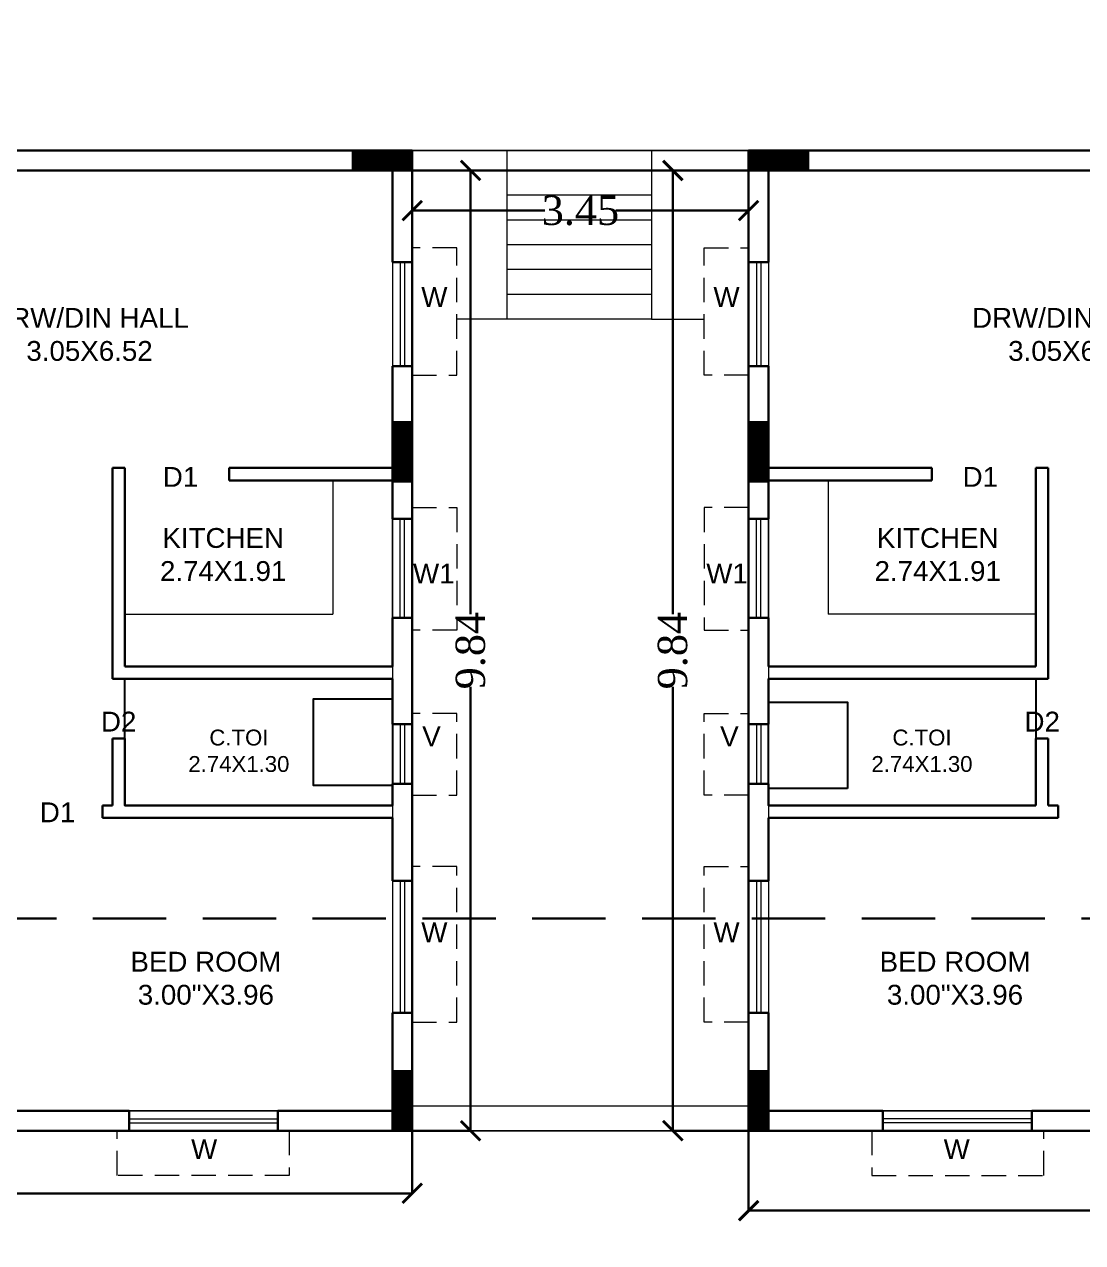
# Model space of a CAD drawing. Header units: metres. Extents: x 0 to 63445, y 32361 to 32804.
# Drawn here: x 63196.33 to 63207.17, y 32751.46 to 32763.94 of the extents above; entities that cross this region are included whole.
import ezdxf

# ---------------------------------------------------------------- set-up
doc = ezdxf.new("R2010")
doc.units = ezdxf.units.M
doc.header["$MEASUREMENT"] = 0
doc.header["$PDMODE"] = 34
doc.header["$PDSIZE"] = -10
for name, pattern in [('CONTINULUS', [0]), ('DASHED', [0.75, 0.5, -0.25]), ('DASHED2', [0.375, 0.25, -0.125])]:
    doc.linetypes.add(name, pattern=pattern)
doc.layers.get('0').update_dxf_attribs({"lineweight": 25})
doc.layers.add('BLK_1_FLR_1_BATH', color=3, linetype='Continuous', plot=False)
doc.layers.add('BLK_1_FLR_1_WATER_CLOSET', color=2, linetype='Continuous', plot=False)
for name, color, linetype, lineweight in [('BLK_1_FLR_1_BLT_UP_AREA', 14, 'DASHED', 9), ('BLK_1_FLR_1_BLT_UP_AREA_DEDUCT', 41, 'DASHED', 9), ('BLK_1_FLR_1_UNITFA', 7, 'Continuous', 0), ('colum', 1, 'Continuous', 30), ('COLUMN', 1, 'Continuous', 30), ('elev', 252, 'Continuous', 20), ('STEPS', 114, 'Continuous', 20), ('TEXT-2', 65, 'Continuous', 18), ('wall', 7, 'Continuous', 30), ('window', 154, 'Continuous', 9)]:
    doc.layers.add(name, color=color, linetype=linetype, lineweight=lineweight)
doc.layers.add('text', color=65, linetype='Continuous')
doc.styles.add('AutoDCRFont', font='arial.ttf')
doc.styles.get("Standard").update_dxf_attribs({"font": 'arial.ttf', "height": 0.4})
doc.styles.add('TNR', font='times.ttf', dxfattribs={"height": 0.5})
doc.dimstyles.new('ARCHANA', dxfattribs={"dimscale": 0, "dimtxt": 0.5, "dimasz": 0.5, "dimexe": 0, "dimexo": 0, "dimgap": 0, "dimtad": 0, "dimzin": 0, "dimdsep": 46, "dimtxsty": 'TNR', "dimblk": 'ARCHTICK', "dimcen": 0.09, "dimclrd": 36, "dimclre": 36, "dimclrt": 7, "dimadec": 0, "dimazin": 0, "dimtfac": 1, "dimtofl": 0, "dimtmove": 0, "dimatfit": 3, "dimldrblk": 'ARCHTICK', "dimfxl": 1, "dimfrac": 2, "dimtolj": 1, "dimtzin": 0, "dimlwd": -1, "dimlwe": -1, "dimarcsym": 0})

# ---------------------------------------------------------------- blocks, each defined once
blk = doc.blocks.new('A$C7D115503')
at = {"layer": 'COLUMN', "ltscale": 3}
h = blk.add_hatch(dxfattribs=at)
h.set_pattern_fill('ANSI31', color=256, style=0)
h.paths.add_polyline_path([(-14.36, -11.59), (-6.36, -11.59), (-6.36, 12.41), (-14.36, 12.41)])
at = {"layer": 'COLUMN', "ltscale": 0.05}
for p, q in [((-14.36, 12.41), (-6.36, 12.41)), ((-14.36, 12.41), (-14.36, -11.59)), ((-6.36, 12.41), (-6.36, -11.59)), ((-6.36, -11.59), (-14.36, -11.59))]:
    blk.add_line(p, q, dxfattribs=at)
blk = doc.blocks.new('_ArchTick')
at = {"color": 0, "linetype": 'ByBlock', "const_width": 0.15}
blk.add_lwpolyline([(-0.5, -0.5), (0.5, 0.5)], dxfattribs=at)
blk = doc.blocks.new('*D232')
at = {"layer": 'Defpoints', "color": 0, "ltscale": 0.5, "transparency": 16777216}
for p in [(63184.36, 32752.606), (63200.304, 32752.606), (63200.304, 32751.966)]:
    blk.add_point(p, dxfattribs=at)
at = {"layer": 'wall', "color": 36, "ltscale": 0.5, "transparency": 16777216}
for p, q in [((63184.36, 32752.606), (63184.36, 32751.966)), ((63200.304, 32752.606), (63200.304, 32751.966)), ((63184.36, 32751.966), (63191.867, 32751.966)), ((63200.304, 32751.966), (63192.797, 32751.966))]:
    blk.add_line(p, q, dxfattribs=at)
at = {"layer": 'wall', "color": 36, "ltscale": 0.5, "transparency": 16777216, "xscale": 0.2, "yscale": 0.2, "zscale": 0.2, "rotation": 180}
blk.add_blockref('_ArchTick', (63184.36, 32751.966), dxfattribs=at)
at = {"layer": 'wall', "color": 36, "ltscale": 0.5, "transparency": 16777216, "xscale": 0.2, "yscale": 0.2, "zscale": 0.2}
blk.add_blockref('_ArchTick', (63200.304, 32751.966), dxfattribs=at)
at = {"layer": 'wall', "color": 7, "ltscale": 0.5, "transparency": 16777216, "insert": (63192.332, 32751.966), "char_height": 0.5, "attachment_point": 5, "style": 'TNR'}
blk.add_mtext('\\A1;{\\H0.6x;15.94}', dxfattribs=at)
blk = doc.blocks.new('*D233')
at = {"layer": 'Defpoints', "color": 0, "ltscale": 0.5, "transparency": 16777216}
for p in [(63200.304, 32762.445), (63200.902, 32762.445), (63200.304, 32752.608)]:
    blk.add_point(p, dxfattribs=at)
at = {"layer": 'wall', "color": 36, "ltscale": 0.5, "transparency": 16777216}
for p, q in [((63200.304, 32762.445), (63200.902, 32762.445)), ((63200.902, 32762.445), (63200.902, 32757.898)), ((63200.902, 32752.608), (63200.902, 32757.155)), ((63200.304, 32752.608), (63200.902, 32752.608))]:
    blk.add_line(p, q, dxfattribs=at)
at = {"layer": 'wall', "color": 36, "ltscale": 0.5, "transparency": 16777216, "xscale": 0.2, "yscale": 0.2, "zscale": 0.2}
for p, rotation in [((63200.902, 32762.445), 90), ((63200.902, 32752.608), 270)]:
    blk.add_blockref('_ArchTick', p, dxfattribs=dict(at, rotation=rotation))
at = {"layer": 'wall', "color": 7, "ltscale": 0.5, "transparency": 16777216, "insert": (63200.902, 32757.526), "char_height": 0.5, "attachment_point": 5, "rotation": 90, "style": 'TNR'}
blk.add_mtext('\\A1;{\\H0.6x;9.84}', dxfattribs=at)
blk = doc.blocks.new('*D234')
at = {"layer": 'Defpoints', "color": 0, "ltscale": 0.5, "transparency": 16777216}
for p in [(63200.304, 32762.445), (63203.75, 32762.445), (63200.304, 32762.034)]:
    blk.add_point(p, dxfattribs=at)
at = {"layer": 'wall', "color": 36, "ltscale": 0.5, "transparency": 16777216}
for p, q in [((63200.304, 32762.445), (63200.304, 32762.034)), ((63203.75, 32762.445), (63203.75, 32762.034)), ((63200.304, 32762.034), (63201.663, 32762.034)), ((63203.75, 32762.034), (63202.391, 32762.034))]:
    blk.add_line(p, q, dxfattribs=at)
at = {"layer": 'wall', "color": 36, "ltscale": 0.5, "transparency": 16777216, "xscale": 0.2, "yscale": 0.2, "zscale": 0.2, "rotation": 180}
blk.add_blockref('_ArchTick', (63200.304, 32762.034), dxfattribs=at)
at = {"layer": 'wall', "color": 36, "ltscale": 0.5, "transparency": 16777216, "xscale": 0.2, "yscale": 0.2, "zscale": 0.2}
blk.add_blockref('_ArchTick', (63203.75, 32762.034), dxfattribs=at)
at = {"layer": 'wall', "color": 7, "ltscale": 0.5, "transparency": 16777216, "insert": (63202.027, 32762.034), "char_height": 0.5, "attachment_point": 5, "style": 'TNR'}
blk.add_mtext('\\A1;{\\H0.6x;3.45}', dxfattribs=at)
blk = doc.blocks.new('*D235')
at = {"layer": 'Defpoints', "color": 0, "ltscale": 0.5, "transparency": 16777216}
for p in [(63203.75, 32762.445), (63202.973, 32752.608), (63203.75, 32752.608)]:
    blk.add_point(p, dxfattribs=at)
at = {"layer": 'wall', "color": 36, "ltscale": 0.5, "transparency": 16777216}
for p, q in [((63203.75, 32762.445), (63202.973, 32762.445)), ((63202.973, 32762.445), (63202.973, 32757.898)), ((63202.973, 32752.608), (63202.973, 32757.155)), ((63203.75, 32752.608), (63202.973, 32752.608))]:
    blk.add_line(p, q, dxfattribs=at)
at = {"layer": 'wall', "color": 36, "ltscale": 0.5, "transparency": 16777216, "xscale": 0.2, "yscale": 0.2, "zscale": 0.2}
for p, rotation in [((63202.973, 32762.445), 90), ((63202.973, 32752.608), 270)]:
    blk.add_blockref('_ArchTick', p, dxfattribs=dict(at, rotation=rotation))
at = {"layer": 'wall', "color": 7, "ltscale": 0.5, "transparency": 16777216, "insert": (63202.973, 32757.526), "char_height": 0.5, "attachment_point": 5, "rotation": 90, "style": 'TNR'}
blk.add_mtext('\\A1;{\\H0.6x;9.84}', dxfattribs=at)
blk = doc.blocks.new('*D236')
at = {"layer": 'Defpoints', "color": 0, "ltscale": 0.5, "transparency": 16777216}
for p in [(63203.75, 32752.608), (63219.694, 32752.608), (63219.694, 32751.789)]:
    blk.add_point(p, dxfattribs=at)
at = {"layer": 'wall', "color": 36, "ltscale": 0.5, "transparency": 16777216}
for p, q in [((63203.75, 32752.608), (63203.75, 32751.789)), ((63219.694, 32752.608), (63219.694, 32751.789)), ((63203.75, 32751.789), (63211.257, 32751.789)), ((63219.694, 32751.789), (63212.187, 32751.789))]:
    blk.add_line(p, q, dxfattribs=at)
at = {"layer": 'wall', "color": 36, "ltscale": 0.5, "transparency": 16777216, "xscale": 0.2, "yscale": 0.2, "zscale": 0.2, "rotation": 180}
blk.add_blockref('_ArchTick', (63203.75, 32751.789), dxfattribs=at)
at = {"layer": 'wall', "color": 36, "ltscale": 0.5, "transparency": 16777216, "xscale": 0.2, "yscale": 0.2, "zscale": 0.2}
blk.add_blockref('_ArchTick', (63219.694, 32751.789), dxfattribs=at)
at = {"layer": 'wall', "color": 7, "ltscale": 0.5, "transparency": 16777216, "insert": (63211.722, 32751.789), "char_height": 0.5, "attachment_point": 5, "style": 'TNR'}
blk.add_mtext('\\A1;{\\H0.6x;15.94}', dxfattribs=at)

msp = doc.modelspace()

# ---------------------------------------------------------------- linework, layer by layer
at = {"layer": 'BLK_1_FLR_1_BATH', "color": 3}
for points in [[(63200.101, 32755.9402), (63197.3615, 32755.9402), (63197.3615, 32757.2368), (63200.101, 32757.2368)], [(63206.6926, 32755.9402), (63203.9532, 32755.9402), (63203.9532, 32757.2368), (63206.6926, 32757.2368)]]:
    msp.add_lwpolyline(points, close=True, dxfattribs=at)
at = {"layer": 'BLK_1_FLR_1_BLT_UP_AREA', "color": 14, "linetype": 'CONTINULUS', "ltscale": 0.05}
msp.add_lwpolyline([(63233.1569, 32774.8239), (63170.8973, 32774.8239), (63170.8973, 32773.2151), (63170.2876, 32773.2151), (63170.2876, 32771.3651), (63169.778, 32771.3651), (63169.778, 32771.3651), (63169.778, 32764.9344), (63170.8973, 32764.9344), (63170.8973, 32762.496), (63169.778, 32762.496), (63169.778, 32756.0653), (63170.2876, 32756.0653), (63170.2876, 32754.2153), (63170.8973, 32754.2153), (63170.8973, 32752.6065), (63233.1569, 32752.6065)], dxfattribs=at)
at = {"layer": 'BLK_1_FLR_1_BLT_UP_AREA_DEDUCT', "color": 14, "linetype": 'Continuous'}
msp.add_lwpolyline([(63203.7499, 32752.6076), (63200.3042, 32752.6076), (63200.3042, 32762.6484), (63203.7499, 32762.6484)], close=True, dxfattribs=at)
at = {"layer": 'BLK_1_FLR_1_UNITFA', "color": 3, "ltscale": 0.5}
for points in [[(63192.4338, 32752.6838), (63192.4338, 32757.7714), (63193.5768, 32757.7714), (63193.5768, 32762.4451), (63200.101, 32762.4451), (63200.101, 32752.8108), (63196.0661, 32752.8108), (63196.0661, 32752.6838), (63192.4338, 32752.6838)], [(63211.6204, 32752.6838), (63211.6204, 32757.7714), (63210.4773, 32757.7714), (63210.4773, 32762.4451), (63203.9532, 32762.4451), (63203.9532, 32752.8108), (63207.9881, 32752.8108), (63207.9881, 32752.6838), (63211.6204, 32752.6838)]]:
    msp.add_lwpolyline(points, close=True, dxfattribs=at)
at = {"layer": 'BLK_1_FLR_1_WATER_CLOSET', "color": 3}
for points in [[(63200.101, 32756.146), (63199.2923, 32756.146), (63199.2923, 32757.0309), (63200.101, 32757.0309)], [(63204.7619, 32756.1144), (63203.9532, 32756.1144), (63203.9532, 32756.9994), (63204.7619, 32756.9994)]]:
    msp.add_lwpolyline(points, close=True, dxfattribs=at)
at = {"layer": 'colum', "linetype": 'DASHED2', "ltscale": 3}
msp.add_lwpolyline([(63167.7841, 32754.7821), (63236.3738, 32754.7821)], dxfattribs=at)
at = {"layer": 'elev', "ltscale": 0.05}
for p, q in [((63199.4914, 32759.2701), (63199.4914, 32757.8984)), ((63204.5628, 32759.2701), (63204.5628, 32757.8984)), ((63197.3615, 32757.8984), (63199.4914, 32757.8984)), ((63206.6926, 32757.8984), (63204.5628, 32757.8984))]:
    msp.add_line(p, q, dxfattribs=at)
at = {"layer": 'STEPS'}
for p, q in [((63203.7499, 32762.6484), (63200.3042, 32762.6484)), ((63201.2745, 32762.6484), (63201.2745, 32760.9211)), ((63202.7542, 32762.6484), (63202.7542, 32760.9211)), ((63203.7499, 32762.4451), (63200.3042, 32762.4451)), ((63202.7542, 32762.1911), (63201.2745, 32762.1911)), ((63202.7542, 32761.9371), (63201.2745, 32761.9371)), ((63202.7542, 32761.6831), (63201.2745, 32761.6831)), ((63202.7542, 32761.4291), (63201.2745, 32761.4291)), ((63202.7542, 32761.1751), (63201.2745, 32761.1751)), ((63201.2745, 32760.9211), (63200.7614, 32760.9211)), ((63202.7542, 32760.9211), (63201.2745, 32760.9211)), ((63202.7542, 32760.9211), (63203.2927, 32760.9211)), ((63200.3042, 32752.8616), (63203.7499, 32752.8616)), ((63200.3042, 32752.6076), (63203.7499, 32752.6076))]:
    msp.add_line(p, q, dxfattribs=at)
at = {"layer": 'wall', "ltscale": 0.5}
for p, q in [((63199.6946, 32762.6484), (63194.7922, 32762.6484)), ((63204.3596, 32762.6484), (63209.262, 32762.6484))]:
    msp.add_line(p, q, dxfattribs=at)
at = {"layer": 'wall', "ltscale": 0.05}
for p, q in [((63194.7922, 32762.4451), (63200.101, 32762.4451)), ((63200.101, 32762.4451), (63200.101, 32761.5071)), ((63200.3042, 32762.4451), (63200.3042, 32761.5071)), ((63203.7499, 32762.4451), (63203.7499, 32761.5071)), ((63203.9532, 32762.4451), (63203.9532, 32761.5071)), ((63209.262, 32762.4451), (63203.9532, 32762.4451)), ((63200.101, 32760.4403), (63200.101, 32759.3971)), ((63200.3042, 32760.4403), (63200.3042, 32758.8766)), ((63203.7499, 32760.4403), (63203.7499, 32758.8766)), ((63203.9532, 32760.4403), (63203.9532, 32759.3971)), ((63197.2345, 32759.3971), (63197.2345, 32757.2368)), ((63197.2345, 32759.3971), (63197.3615, 32759.3971)), ((63197.3615, 32759.3971), (63197.3615, 32757.3638)), ((63198.4283, 32759.3971), (63198.4283, 32759.2701)), ((63198.4283, 32759.3971), (63200.101, 32759.3971)), ((63205.6258, 32759.3971), (63203.9532, 32759.3971)), ((63205.6258, 32759.3971), (63205.6258, 32759.2701)), ((63206.6926, 32759.3971), (63206.6926, 32757.3638)), ((63206.8196, 32759.3971), (63206.6926, 32759.3971)), ((63206.8196, 32759.3971), (63206.8196, 32757.2368)), ((63198.4283, 32759.2701), (63200.101, 32759.2701)), ((63200.101, 32759.2701), (63200.101, 32758.8766)), ((63203.9532, 32759.2701), (63203.9532, 32758.8766)), ((63205.6258, 32759.2701), (63203.9532, 32759.2701)), ((63200.101, 32757.8606), (63200.101, 32757.3638)), ((63200.3042, 32757.8606), (63200.3042, 32756.7717)), ((63203.7499, 32757.8606), (63203.7499, 32756.7717)), ((63203.9532, 32757.8606), (63203.9532, 32757.3638)), ((63197.3615, 32757.3638), (63200.101, 32757.3638)), ((63206.6926, 32757.3638), (63203.9532, 32757.3638)), ((63197.2345, 32757.2368), (63200.101, 32757.2368)), ((63200.101, 32757.2368), (63200.101, 32756.7717)), ((63203.9532, 32757.2368), (63203.9532, 32756.7717)), ((63206.8196, 32757.2368), (63203.9532, 32757.2368)), ((63197.2345, 32756.6272), (63197.3615, 32756.6272)), ((63197.2345, 32756.6272), (63197.2345, 32755.9402)), ((63197.3615, 32756.6272), (63197.3615, 32755.9402)), ((63206.8196, 32756.6272), (63206.6926, 32756.6272)), ((63206.6926, 32756.6272), (63206.6926, 32755.9402)), ((63206.8196, 32756.6272), (63206.8196, 32755.9402)), ((63200.101, 32756.1621), (63200.101, 32755.9402)), ((63200.3042, 32756.1621), (63200.3042, 32755.1686)), ((63203.7499, 32756.1621), (63203.7499, 32755.1686)), ((63203.9532, 32756.1621), (63203.9532, 32755.9402)), ((63197.1329, 32755.9402), (63197.2345, 32755.9402)), ((63197.1329, 32755.9402), (63197.1329, 32755.8132)), ((63197.3615, 32755.9402), (63200.101, 32755.9402)), ((63197.3615, 32755.9402), (63200.101, 32755.9402)), ((63206.6926, 32755.9402), (63203.9532, 32755.9402)), ((63206.6926, 32755.9402), (63203.9532, 32755.9402)), ((63206.9212, 32755.9402), (63206.8196, 32755.9402)), ((63206.9212, 32755.9402), (63206.9212, 32755.8132)), ((63197.1329, 32755.8132), (63200.101, 32755.8132)), ((63197.2345, 32755.8132), (63200.101, 32755.8132)), ((63200.101, 32755.8132), (63200.101, 32755.1686)), ((63203.9532, 32755.8132), (63203.9532, 32755.1686)), ((63206.8196, 32755.8132), (63203.9532, 32755.8132)), ((63206.9212, 32755.8132), (63203.9532, 32755.8132)), ((63200.101, 32753.815), (63200.101, 32752.8108)), ((63200.3042, 32753.815), (63200.3042, 32752.6076)), ((63203.7499, 32753.815), (63203.7499, 32752.6076)), ((63203.9532, 32753.815), (63203.9532, 32752.8108)), ((63196.1423, 32752.8108), (63197.4045, 32752.8108)), ((63198.9285, 32752.8108), (63200.101, 32752.8108)), ((63198.9285, 32752.8108), (63198.9285, 32752.7981)), ((63205.1256, 32752.8108), (63203.9532, 32752.8108)), ((63205.1256, 32752.8108), (63205.1256, 32752.7981)), ((63207.9119, 32752.8108), (63206.6496, 32752.8108)), ((63196.1423, 32752.6076), (63197.4045, 32752.6076)), ((63198.9285, 32752.6076), (63200.3042, 32752.6076)), ((63205.1256, 32752.6076), (63203.7499, 32752.6076)), ((63207.9119, 32752.6076), (63206.6496, 32752.6076))]:
    msp.add_line(p, q, dxfattribs=at)
at = {"layer": 'wall', "ltscale": 3}
for p, q in [((63200.101, 32761.5071), (63200.3042, 32761.5071)), ((63203.9532, 32761.5071), (63203.7499, 32761.5071)), ((63200.101, 32760.4403), (63200.3042, 32760.4403)), ((63203.9532, 32760.4403), (63203.7499, 32760.4403)), ((63200.3042, 32758.8766), (63200.101, 32758.8766)), ((63203.7499, 32758.8766), (63203.9532, 32758.8766)), ((63200.3042, 32757.8606), (63200.101, 32757.8606)), ((63203.7499, 32757.8606), (63203.9532, 32757.8606)), ((63200.101, 32756.7717), (63200.3042, 32756.7717)), ((63203.9532, 32756.7717), (63203.7499, 32756.7717)), ((63200.101, 32756.1621), (63200.3042, 32756.1621)), ((63203.9532, 32756.1621), (63203.7499, 32756.1621)), ((63200.101, 32755.1686), (63200.3042, 32755.1686)), ((63203.9532, 32755.1686), (63203.7499, 32755.1686)), ((63200.101, 32753.815), (63200.3042, 32753.815)), ((63203.9532, 32753.815), (63203.7499, 32753.815)), ((63197.4045, 32752.6076), (63197.4045, 32752.8108)), ((63198.9285, 32752.6076), (63198.9285, 32752.8108)), ((63205.1256, 32752.6076), (63205.1256, 32752.8108)), ((63206.6496, 32752.6076), (63206.6496, 32752.8108))]:
    msp.add_line(p, q, dxfattribs=at)
at = {"layer": 'wall', "ltscale": 0.1}
for p, q in [((63200.101, 32756.7717), (63200.101, 32756.8295)), ((63203.9532, 32756.7717), (63203.9532, 32756.8295))]:
    msp.add_line(p, q, dxfattribs=at)
at = {"layer": 'wall', "ltscale": 0.5}
msp.add_lwpolyline([(63219.694, 32752.6065), (63203.7499, 32752.6076), (63203.7499, 32762.4451), (63200.3042, 32762.4451), (63200.3042, 32752.6065), (63184.3601, 32752.6065), (63184.3601, 32762.4451), (63181.2116, 32762.4451)], dxfattribs=at)
at = {"layer": 'window'}
for p, q in [((63200.101, 32761.5071), (63200.101, 32760.4403)), ((63200.1809, 32761.5019), (63200.1809, 32760.4412)), ((63200.2242, 32761.5019), (63200.2243, 32760.4412)), ((63200.3042, 32761.5019), (63200.3042, 32760.4412)), ((63203.7499, 32761.5019), (63203.7499, 32760.4412)), ((63203.8299, 32761.5019), (63203.8299, 32760.4412)), ((63203.8732, 32761.5019), (63203.8732, 32760.4412)), ((63203.9532, 32761.5071), (63203.9532, 32760.4403)), ((63200.101, 32757.8606), (63200.101, 32758.8766)), ((63200.1809, 32757.8606), (63200.1809, 32758.8766)), ((63200.2242, 32757.8606), (63200.2242, 32758.8766)), ((63200.3042, 32757.8606), (63200.3042, 32758.8766)), ((63203.7499, 32757.8606), (63203.7499, 32758.8766)), ((63203.8299, 32757.8606), (63203.8299, 32758.8766)), ((63203.8732, 32757.8606), (63203.8732, 32758.8766)), ((63203.9532, 32757.8606), (63203.9532, 32758.8766)), ((63200.101, 32756.7717), (63200.1009, 32756.1621)), ((63200.181, 32756.7717), (63200.1809, 32756.1621)), ((63200.2243, 32756.7717), (63200.2243, 32756.1621)), ((63200.3042, 32756.7717), (63200.3041, 32756.1621)), ((63203.7499, 32756.7717), (63203.75, 32756.1621)), ((63203.8298, 32756.7717), (63203.8299, 32756.1621)), ((63203.8732, 32756.7717), (63203.8732, 32756.1621)), ((63203.9532, 32756.7717), (63203.9532, 32756.1621)), ((63200.101, 32756.163), (63200.101, 32756.1621)), ((63200.181, 32756.163), (63200.181, 32756.1621)), ((63200.2243, 32756.163), (63200.2243, 32756.1621)), ((63200.3042, 32756.163), (63200.3042, 32756.1621)), ((63203.7499, 32756.163), (63203.7499, 32756.1621)), ((63203.8298, 32756.163), (63203.8298, 32756.1621)), ((63203.8732, 32756.163), (63203.8732, 32756.1621)), ((63203.9532, 32756.163), (63203.9532, 32756.1621)), ((63200.101, 32755.1686), (63200.101, 32753.815)), ((63200.1809, 32755.1686), (63200.1809, 32753.815)), ((63200.2243, 32755.1686), (63200.2243, 32753.815)), ((63200.3042, 32755.1686), (63200.3042, 32753.815)), ((63203.7499, 32755.1686), (63203.7499, 32753.815)), ((63203.8299, 32755.1686), (63203.8299, 32753.815)), ((63203.8732, 32755.1686), (63203.8732, 32753.815)), ((63203.9532, 32755.1686), (63203.9532, 32753.815)), ((63197.4045, 32752.8108), (63198.9276, 32752.8108)), ((63206.6496, 32752.8108), (63205.1265, 32752.8108)), ((63197.4045, 32752.7308), (63198.9276, 32752.7308)), ((63197.4045, 32752.6875), (63198.9276, 32752.6875)), ((63206.6496, 32752.7308), (63205.1265, 32752.7308)), ((63206.6496, 32752.6875), (63205.1265, 32752.6875)), ((63197.4045, 32752.6076), (63198.9276, 32752.6076)), ((63206.6496, 32752.6076), (63205.1265, 32752.6076))]:
    msp.add_line(p, q, dxfattribs=at)
at = {"layer": 'window', "color": 8, "linetype": 'DASHED2'}
for points in [[(63200.3042, 32760.3466), (63200.7614, 32760.3466), (63200.7614, 32761.6515), (63200.3042, 32761.6515)], [(63203.7499, 32760.3466), (63203.2927, 32760.3466), (63203.2927, 32761.6515), (63203.7499, 32761.6515)], [(63200.3042, 32758.9908), (63200.7614, 32758.9908), (63200.7614, 32757.7367), (63200.3042, 32757.7367)], [(63203.7499, 32758.9908), (63203.2927, 32758.9908), (63203.2927, 32757.7367), (63203.7499, 32757.7367)], [(63200.3042, 32756.047), (63200.7614, 32756.047), (63200.7614, 32756.8809), (63200.3042, 32756.8809)], [(63203.7499, 32756.047), (63203.2927, 32756.047), (63203.2927, 32756.8809), (63203.7499, 32756.8809)], [(63200.3042, 32753.7213), (63200.7614, 32753.7213), (63200.7614, 32755.313), (63200.3042, 32755.313)], [(63203.7499, 32753.7213), (63203.2927, 32753.7213), (63203.2927, 32755.313), (63203.7499, 32755.313)], [(63199.0428, 32752.6076), (63199.0428, 32752.1503), (63197.2806, 32752.1503), (63197.2806, 32752.6076)], [(63205.0114, 32752.6076), (63205.0114, 32752.1503), (63206.7735, 32752.1503), (63206.7735, 32752.6076)]]:
    msp.add_lwpolyline(points, dxfattribs=at)

# ---------------------------------------------------------------- block references
at = {"layer": 'COLUMN', "ltscale": 0.05, "yscale": 0.025400733691282, "zscale": 0.025400733691282}
for p, xscale, rotation in [((63199.9888, 32762.81), -0.025400733691282, 270), ((63204.0653, 32762.81), 0.025400733691282, 90)]:
    msp.add_blockref('A$C7D115503', p, dxfattribs=dict(at, xscale=xscale, rotation=rotation))
for p, xscale in [((63199.9394, 32759.5516), -0.025400733691282), ((63204.1148, 32759.5516), 0.025400733691282), ((63199.9394, 32752.9018), -0.025400733691282), ((63204.1148, 32752.9018), 0.025400733691282)]:
    msp.add_blockref('A$C7D115503', p, dxfattribs=dict(at, xscale=xscale))

# ---------------------------------------------------------------- texts
at = {"layer": 'text'}
for s, insert, char_height, width, attachment_point in [('\\pxqc;DRW/DIN HALL\\P3.05X6.52', (63199.793, 32760.4919), 0.203206, 5.588511, 9), ('\\pxqc;DRW/DIN HALL\\P3.05X6.52', (63204.2611, 32760.4919), 0.203206, 5.588511, 7), ('\\pxqc;D1', (63194.9969, 32759.4073), 0.20321, 5.867919, 1), ('\\pxqc;D1', (63209.0572, 32759.4073), 0.20321, 5.867919, 3), ('\\pxqc;KITCHEN\\P2.74X1.91', (63201.1619, 32758.2369), 0.203206, 5.588511, 9), ('\\pxqc;KITCHEN\\P2.74X1.91', (63202.8922, 32758.2369), 0.203206, 5.588511, 7), ('\\pxqc;D2', (63194.3632, 32756.9004), 0.20321, 5.867919, 1), ('\\pxqc;D2', (63209.6909, 32756.9004), 0.20321, 5.867919, 3), ('\\pxqc;C.TOI\\P2.74X1.30', (63200.7614, 32756.2811), 0.162565, 4.465728, 9), ('\\pxqc;C.TOI\\P2.74X1.30', (63203.2927, 32756.2811), 0.162565, 4.465728, 7), ('\\pxqc;D1', (63193.7371, 32755.9713), 0.20321, 5.867919, 1), ('\\pxqc;BED ROOM\\P3.00"X3.96', (63200.9847, 32753.8963), 0.203206, 5.588511, 9), ('\\pxqc;BED ROOM\\P3.00"X3.96', (63203.0694, 32753.8963), 0.203206, 5.588511, 7)]:
    msp.add_mtext(s, dxfattribs=dict(at, insert=insert, char_height=char_height, width=width, attachment_point=attachment_point))
at = {"layer": 'TEXT-2', "width": 0.183842, "style": 'AutoDCRFont'}
for s, insert, char_height, attachment_point in [('W', (63200.3968, 32761.0467), 0.2032, 7), ('W', (63203.6573, 32761.0467), 0.2032, 9), ('W1', (63200.3123, 32758.2142), 0.20321, 7), ('W1', (63203.7418, 32758.2142), 0.20321, 9), ('V', (63200.4067, 32756.5458), 0.2032, 7), ('V', (63203.6474, 32756.5458), 0.2032, 9), ('W', (63200.3968, 32754.5386), 0.2032, 7), ('W', (63203.6573, 32754.5386), 0.2032, 9), ('W', (63198.039, 32752.3178), 0.2032, 7), ('W', (63206.0151, 32752.3178), 0.2032, 9)]:
    msp.add_mtext(s, dxfattribs=dict(at, insert=insert, char_height=char_height, attachment_point=attachment_point))

# ---------------------------------------------------------------- dimensions: what is measured, and where the dimension line sits
at = {"layer": 'wall', "ltscale": 0.5}
for base, p1, p2, picture, middle in [((63200.9019, 32762.4451), (63200.3042, 32752.6076), (63200.3042, 32762.4451), '*D233', (63200.9019, 32757.5264)), ((63202.9732, 32752.6076), (63203.7499, 32762.4451), (63203.7499, 32752.6076), '*D235', (63202.9732, 32757.5264))]:
    dim = msp.add_linear_dim(base=base, p1=p1, p2=p2, angle=270, text='{\\H0.6x;<>}', dimstyle='ARCHANA', override={"dimscale": 1, "dimtxt": 0.3, "dimasz": 0.2, "dimfxl": 6, "dimarcsym": 1}, dxfattribs=at)
    dim.commit()
    dim.dimension.update_dxf_attribs({"geometry": picture, "text_midpoint": middle})
for base, p1, p2, picture, middle in [((63200.3042, 32762.0339), (63203.7499, 32762.4451), (63200.3042, 32762.4451), '*D234', (63202.0271, 32762.0339)), ((63200.3042, 32751.9661), (63184.3601, 32752.6065), (63200.3042, 32752.6065), '*D232', (63192.3322, 32751.9661)), ((63219.694, 32751.7894), (63203.7499, 32752.6076), (63219.694, 32752.6076), '*D236', (63211.722, 32751.7894))]:
    dim = msp.add_linear_dim(base=base, p1=p1, p2=p2, text='{\\H0.6x;<>}', dimstyle='ARCHANA', override={"dimscale": 1, "dimtxt": 0.3, "dimasz": 0.2, "dimfxl": 6, "dimarcsym": 1}, dxfattribs=at)
    dim.commit()
    dim.dimension.update_dxf_attribs({"geometry": picture, "text_midpoint": middle})

doc.saveas('drawing.dxf')
